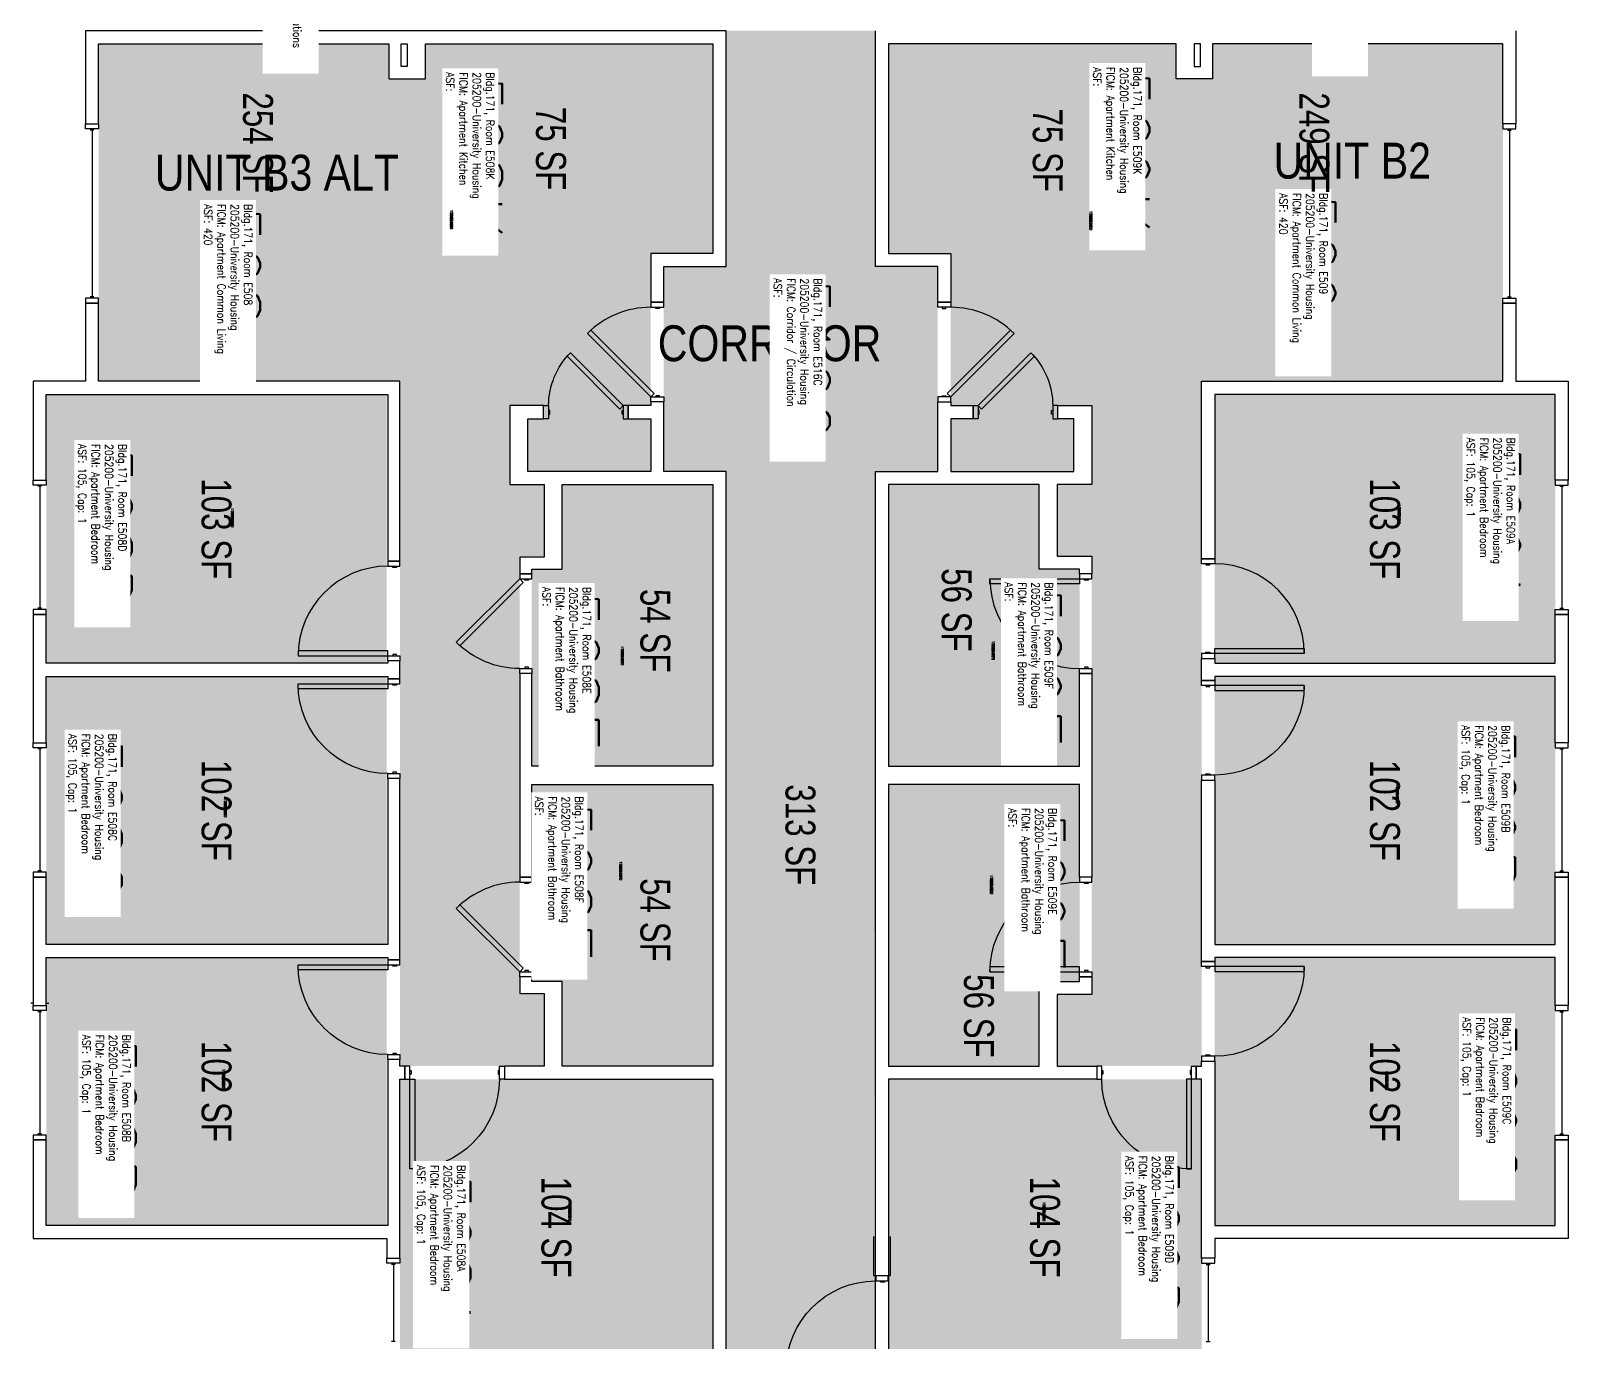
# Model space of a CAD drawing. Header units: inches. Extents: x 9163 to 12690, y -254 to 1288.
# Drawn here: x 10980 to 11597, y 303 to 830 of the extents above; entities that cross this region are included whole.
import ezdxf
from ezdxf.enums import TextEntityAlignment as Align

# ---------------------------------------------------------------- set-up
doc = ezdxf.new("R2010")
doc.units = ezdxf.units.IN
doc.header["$LTSCALE"] = 48
doc.header["$MEASUREMENT"] = 0
for name, color, linetype in [('A-AREA-IDEN', 1, 'Continuous'), ('A-DOOR', 2, 'Continuous'), ('A-GLAZ', 1, 'Continuous'), ('A-IDEN-RNUM', 7, 'Continuous'), ('A-IDEN-SNUM', 4, 'Continuous'), ('A-IDEN-VNUM', 4, 'Continuous'), ('A-WALL', 5, 'Continuous'), ('AREA-TEXT', 3, 'Continuous'), ('Rooms-Category-Color', 7, 'Continuous'), ('Rooms-College-Color', 7, 'Continuous'), ('Rooms-Department-Color', 7, 'Continuous'), ('Rooms-Division-Color', 7, 'Continuous'), ('Rooms-Information', 7, 'Continuous')]:
    doc.layers.add(name, color=color, linetype=linetype)
doc.styles.add('AREA', font='arial.ttf', dxfattribs={"width": 0.75, "height": 12})
doc.styles.add('ROOMSNUMBER', font='txt.shx', dxfattribs={"height": 0.03})
doc.styles.add('ROOMVNUMBER', font='simplex.shx', dxfattribs={"width": 0.85})
doc.styles.get("Standard").update_dxf_attribs({"font": 'ARIALN.TTF'})

msp = doc.modelspace()

# ---------------------------------------------------------------- hatches: boundary and pattern name
h = msp.add_hatch()
h.set_pattern_fill('ANSI31', color=256, style=0)
h.set_pattern_definition([(45, (11969.92792, 225.27303), (0.088388348, -0.088388348), [])])
h.paths.add_polyline_path([(11385.98, 556.74), (11385.98, 615.48), (11376.77, 615.48), (11376.77, 556.74)], flags=9)
at = {"layer": 'Rooms-Category-Color', "true_color": 0xadadad}
msp.add_hatch(color=253, dxfattribs=at).paths.add_polyline_path([(11258.83, 829.5), (11258.83, 734.86), (11233.83, 734.86), (11233.83, 652.54), (11258.83, 652.54), (11258.83, 145), (11318.83, 145), (11318.83, 173), (11318.83, 174), (11318.21, 174), (11318.21, 182.63), (11318.21, 289.5), (11318.83, 289.5), (11318.83, 329.5), (11318.21, 329.5), (11318.21, 345.38), (11318.83, 652.54), (11343.83, 652.54), (11343.83, 734.86), (11318.83, 734.86), (11318.83, 829.5)])
at = {"layer": 'Rooms-Category-Color', "true_color": 0x728ef3}
for points in [[(11123.46, 824.25), (11123.46, 740.11), (11228.58, 740.11), (11228.58, 678.99), (11219.63, 678.99), (11219.63, 673.74), (11228.58, 673.74), (11228.58, 652.54), (11179.21, 652.54), (11179.21, 673.74), (11185.63, 673.74), (11185.63, 678.99), (11171.96, 678.99), (11171.96, 647.29), (11185.83, 647.29), (11185.83, 618.54), (11175.96, 618.54), (11175.96, 442.5), (11185.83, 442.5), (11185.83, 413.75), (11127.83, 413.75), (11127.83, 688.75), (11006.83, 688.75), (11006.83, 824.25)], [(11253.58, 740.11), (11123.46, 740.11), (11123.46, 810.25), (11138.08, 810.25), (11138.08, 824.25), (11253.58, 824.25)], [(11324.08, 740.11), (11454.21, 740.11), (11454.21, 810.25), (11439.58, 810.25), (11439.58, 824.25), (11324.08, 824.25)], [(11454.21, 824.25), (11454.21, 740.11), (11349.08, 740.11), (11349.08, 678.99), (11358.03, 678.99), (11358.03, 673.74), (11349.08, 673.74), (11349.08, 652.54), (11398.46, 652.54), (11398.46, 673.74), (11392.03, 673.74), (11392.03, 678.99), (11405.71, 678.99), (11405.71, 647.29), (11391.83, 647.29), (11391.83, 618.54), (11405.71, 618.54), (11405.71, 442.5), (11391.83, 442.5), (11391.83, 413.75), (11449.83, 413.75), (11449.83, 688.75), (11570.83, 688.75), (11570.83, 824.25)], [(10985.83, 575.5), (10985.83, 683.5), (11122.58, 683.5), (11122.58, 575.5), (10986.28, 575.52)], [(11591.83, 575.5), (11591.83, 683.5), (11455.08, 683.5), (11455.08, 575.5), (11591.39, 575.52)], [(11253.58, 534.16), (11253.58, 647.29), (11193.08, 647.29), (11193.08, 613.29), (11180.83, 613.29), (11180.83, 534.15)], [(11324.08, 534.16), (11324.08, 647.29), (11384.58, 647.29), (11384.58, 613.29), (11400.83, 613.29), (11400.83, 534.15)], [(10985.83, 462.63), (10985.83, 570.25), (11122.57, 570.27), (11122.58, 462.63), (10986.28, 462.64)], [(11591.83, 462.63), (11591.83, 570.25), (11455.1, 570.27), (11455.08, 462.63), (11591.39, 462.64)], [(11180.83, 447.77), (11180.83, 526.9), (11253.58, 526.9), (11253.58, 413.77), (11193.08, 413.75), (11193.08, 447.75), (11176.83, 447.77)], [(11400.83, 447.77), (11400.83, 526.9), (11324.08, 526.9), (11324.08, 413.77), (11384.58, 413.75), (11384.58, 447.75)], [(10985.83, 457.38), (10985.83, 349.75), (11122.58, 349.75), (11122.57, 457.39), (10986.28, 457.39)], [(11591.83, 457.38), (11591.83, 349.75), (11455.08, 349.75), (11455.1, 457.39), (11591.39, 457.39)], [(11253.58, 289.77), (11127.83, 289.75), (11127.83, 408.5), (11253.58, 408.5)], [(11324.08, 289.77), (11449.83, 289.75), (11449.83, 408.5), (11324.08, 408.5)]]:
    msp.add_hatch(color=171, dxfattribs=at).paths.add_polyline_path(points)
at = {"layer": 'Rooms-College-Color', "true_color": 0xadadad}
for points in [[(11258.83, 829.5), (11258.83, 734.86), (11233.83, 734.86), (11233.83, 652.54), (11258.83, 652.54), (11258.83, 145), (11318.83, 145), (11318.83, 173), (11318.83, 174), (11318.21, 174), (11318.21, 182.63), (11318.21, 289.5), (11318.83, 289.5), (11318.83, 329.5), (11318.21, 329.5), (11318.21, 345.38), (11318.83, 652.54), (11343.83, 652.54), (11343.83, 734.86), (11318.83, 734.86), (11318.83, 829.5)], [(11123.46, 824.25), (11123.46, 740.11), (11228.58, 740.11), (11228.58, 678.99), (11219.63, 678.99), (11219.63, 673.74), (11228.58, 673.74), (11228.58, 652.54), (11179.21, 652.54), (11179.21, 673.74), (11185.63, 673.74), (11185.63, 678.99), (11171.96, 678.99), (11171.96, 647.29), (11185.83, 647.29), (11185.83, 618.54), (11175.96, 618.54), (11175.96, 442.5), (11185.83, 442.5), (11185.83, 413.75), (11127.83, 413.75), (11127.83, 688.75), (11006.83, 688.75), (11006.83, 824.25)], [(11253.58, 740.11), (11123.46, 740.11), (11123.46, 810.25), (11138.08, 810.25), (11138.08, 824.25), (11253.58, 824.25)], [(11324.08, 740.11), (11454.21, 740.11), (11454.21, 810.25), (11439.58, 810.25), (11439.58, 824.25), (11324.08, 824.25)], [(11454.21, 824.25), (11454.21, 740.11), (11349.08, 740.11), (11349.08, 678.99), (11358.03, 678.99), (11358.03, 673.74), (11349.08, 673.74), (11349.08, 652.54), (11398.46, 652.54), (11398.46, 673.74), (11392.03, 673.74), (11392.03, 678.99), (11405.71, 678.99), (11405.71, 647.29), (11391.83, 647.29), (11391.83, 618.54), (11405.71, 618.54), (11405.71, 442.5), (11391.83, 442.5), (11391.83, 413.75), (11449.83, 413.75), (11449.83, 688.75), (11570.83, 688.75), (11570.83, 824.25)], [(10985.83, 575.5), (10985.83, 683.5), (11122.58, 683.5), (11122.58, 575.5), (10986.28, 575.52)], [(11591.83, 575.5), (11591.83, 683.5), (11455.08, 683.5), (11455.08, 575.5), (11591.39, 575.52)], [(11253.58, 534.16), (11253.58, 647.29), (11193.08, 647.29), (11193.08, 613.29), (11180.83, 613.29), (11180.83, 534.15)], [(11324.08, 534.16), (11324.08, 647.29), (11384.58, 647.29), (11384.58, 613.29), (11400.83, 613.29), (11400.83, 534.15)], [(10985.83, 462.63), (10985.83, 570.25), (11122.57, 570.27), (11122.58, 462.63), (10986.28, 462.64)], [(11591.83, 462.63), (11591.83, 570.25), (11455.1, 570.27), (11455.08, 462.63), (11591.39, 462.64)], [(11180.83, 447.77), (11180.83, 526.9), (11253.58, 526.9), (11253.58, 413.77), (11193.08, 413.75), (11193.08, 447.75), (11176.83, 447.77)], [(11400.83, 447.77), (11400.83, 526.9), (11324.08, 526.9), (11324.08, 413.77), (11384.58, 413.75), (11384.58, 447.75)], [(10985.83, 457.38), (10985.83, 349.75), (11122.58, 349.75), (11122.57, 457.39), (10986.28, 457.39)], [(11591.83, 457.38), (11591.83, 349.75), (11455.08, 349.75), (11455.1, 457.39), (11591.39, 457.39)], [(11253.58, 289.77), (11127.83, 289.75), (11127.83, 408.5), (11253.58, 408.5)], [(11324.08, 289.77), (11449.83, 289.75), (11449.83, 408.5), (11324.08, 408.5)]]:
    msp.add_hatch(color=253, dxfattribs=at).paths.add_polyline_path(points)
at = {"layer": 'Rooms-Department-Color', "true_color": 0xacacac}
msp.add_hatch(color=253, dxfattribs=at).paths.add_polyline_path([(11258.83, 829.5), (11258.83, 734.86), (11233.83, 734.86), (11233.83, 652.54), (11258.83, 652.54), (11258.83, 145), (11318.83, 145), (11318.83, 173), (11318.83, 174), (11318.21, 174), (11318.21, 182.63), (11318.21, 289.5), (11318.83, 289.5), (11318.83, 329.5), (11318.21, 329.5), (11318.21, 345.38), (11318.83, 652.54), (11343.83, 652.54), (11343.83, 734.86), (11318.83, 734.86), (11318.83, 829.5)])
at = {"layer": 'Rooms-Department-Color', "true_color": 0x604aed}
for points in [[(11123.46, 824.25), (11123.46, 740.11), (11228.58, 740.11), (11228.58, 678.99), (11219.63, 678.99), (11219.63, 673.74), (11228.58, 673.74), (11228.58, 652.54), (11179.21, 652.54), (11179.21, 673.74), (11185.63, 673.74), (11185.63, 678.99), (11171.96, 678.99), (11171.96, 647.29), (11185.83, 647.29), (11185.83, 618.54), (11175.96, 618.54), (11175.96, 442.5), (11185.83, 442.5), (11185.83, 413.75), (11127.83, 413.75), (11127.83, 688.75), (11006.83, 688.75), (11006.83, 824.25)], [(11253.58, 740.11), (11123.46, 740.11), (11123.46, 810.25), (11138.08, 810.25), (11138.08, 824.25), (11253.58, 824.25)], [(11324.08, 740.11), (11454.21, 740.11), (11454.21, 810.25), (11439.58, 810.25), (11439.58, 824.25), (11324.08, 824.25)], [(11454.21, 824.25), (11454.21, 740.11), (11349.08, 740.11), (11349.08, 678.99), (11358.03, 678.99), (11358.03, 673.74), (11349.08, 673.74), (11349.08, 652.54), (11398.46, 652.54), (11398.46, 673.74), (11392.03, 673.74), (11392.03, 678.99), (11405.71, 678.99), (11405.71, 647.29), (11391.83, 647.29), (11391.83, 618.54), (11405.71, 618.54), (11405.71, 442.5), (11391.83, 442.5), (11391.83, 413.75), (11449.83, 413.75), (11449.83, 688.75), (11570.83, 688.75), (11570.83, 824.25)], [(10985.83, 575.5), (10985.83, 683.5), (11122.58, 683.5), (11122.58, 575.5), (10986.28, 575.52)], [(11591.83, 575.5), (11591.83, 683.5), (11455.08, 683.5), (11455.08, 575.5), (11591.39, 575.52)], [(11253.58, 534.16), (11253.58, 647.29), (11193.08, 647.29), (11193.08, 613.29), (11180.83, 613.29), (11180.83, 534.15)], [(11324.08, 534.16), (11324.08, 647.29), (11384.58, 647.29), (11384.58, 613.29), (11400.83, 613.29), (11400.83, 534.15)], [(10985.83, 462.63), (10985.83, 570.25), (11122.57, 570.27), (11122.58, 462.63), (10986.28, 462.64)], [(11591.83, 462.63), (11591.83, 570.25), (11455.1, 570.27), (11455.08, 462.63), (11591.39, 462.64)], [(11180.83, 447.77), (11180.83, 526.9), (11253.58, 526.9), (11253.58, 413.77), (11193.08, 413.75), (11193.08, 447.75), (11176.83, 447.77)], [(11400.83, 447.77), (11400.83, 526.9), (11324.08, 526.9), (11324.08, 413.77), (11384.58, 413.75), (11384.58, 447.75)], [(10985.83, 457.38), (10985.83, 349.75), (11122.58, 349.75), (11122.57, 457.39), (10986.28, 457.39)], [(11591.83, 457.38), (11591.83, 349.75), (11455.08, 349.75), (11455.1, 457.39), (11591.39, 457.39)], [(11253.58, 289.77), (11127.83, 289.75), (11127.83, 408.5), (11253.58, 408.5)], [(11324.08, 289.77), (11449.83, 289.75), (11449.83, 408.5), (11324.08, 408.5)]]:
    msp.add_hatch(color=173, dxfattribs=at).paths.add_polyline_path(points)
at = {"layer": 'Rooms-Division-Color', "true_color": 0xadadad}
msp.add_hatch(color=253, dxfattribs=at).paths.add_polyline_path([(11258.83, 829.5), (11258.83, 734.86), (11233.83, 734.86), (11233.83, 652.54), (11258.83, 652.54), (11258.83, 145), (11318.83, 145), (11318.83, 173), (11318.83, 174), (11318.21, 174), (11318.21, 182.63), (11318.21, 289.5), (11318.83, 289.5), (11318.83, 329.5), (11318.21, 329.5), (11318.21, 345.38), (11318.83, 652.54), (11343.83, 652.54), (11343.83, 734.86), (11318.83, 734.86), (11318.83, 829.5)])
at = {"layer": 'Rooms-Division-Color', "true_color": 0x604aed}
for points in [[(11123.46, 824.25), (11123.46, 740.11), (11228.58, 740.11), (11228.58, 678.99), (11219.63, 678.99), (11219.63, 673.74), (11228.58, 673.74), (11228.58, 652.54), (11179.21, 652.54), (11179.21, 673.74), (11185.63, 673.74), (11185.63, 678.99), (11171.96, 678.99), (11171.96, 647.29), (11185.83, 647.29), (11185.83, 618.54), (11175.96, 618.54), (11175.96, 442.5), (11185.83, 442.5), (11185.83, 413.75), (11127.83, 413.75), (11127.83, 688.75), (11006.83, 688.75), (11006.83, 824.25)], [(11253.58, 740.11), (11123.46, 740.11), (11123.46, 810.25), (11138.08, 810.25), (11138.08, 824.25), (11253.58, 824.25)], [(11324.08, 740.11), (11454.21, 740.11), (11454.21, 810.25), (11439.58, 810.25), (11439.58, 824.25), (11324.08, 824.25)], [(11454.21, 824.25), (11454.21, 740.11), (11349.08, 740.11), (11349.08, 678.99), (11358.03, 678.99), (11358.03, 673.74), (11349.08, 673.74), (11349.08, 652.54), (11398.46, 652.54), (11398.46, 673.74), (11392.03, 673.74), (11392.03, 678.99), (11405.71, 678.99), (11405.71, 647.29), (11391.83, 647.29), (11391.83, 618.54), (11405.71, 618.54), (11405.71, 442.5), (11391.83, 442.5), (11391.83, 413.75), (11449.83, 413.75), (11449.83, 688.75), (11570.83, 688.75), (11570.83, 824.25)], [(10985.83, 575.5), (10985.83, 683.5), (11122.58, 683.5), (11122.58, 575.5), (10986.28, 575.52)], [(11591.83, 575.5), (11591.83, 683.5), (11455.08, 683.5), (11455.08, 575.5), (11591.39, 575.52)], [(11253.58, 534.16), (11253.58, 647.29), (11193.08, 647.29), (11193.08, 613.29), (11180.83, 613.29), (11180.83, 534.15)], [(11324.08, 534.16), (11324.08, 647.29), (11384.58, 647.29), (11384.58, 613.29), (11400.83, 613.29), (11400.83, 534.15)], [(10985.83, 462.63), (10985.83, 570.25), (11122.57, 570.27), (11122.58, 462.63), (10986.28, 462.64)], [(11591.83, 462.63), (11591.83, 570.25), (11455.1, 570.27), (11455.08, 462.63), (11591.39, 462.64)], [(11180.83, 447.77), (11180.83, 526.9), (11253.58, 526.9), (11253.58, 413.77), (11193.08, 413.75), (11193.08, 447.75), (11176.83, 447.77)], [(11400.83, 447.77), (11400.83, 526.9), (11324.08, 526.9), (11324.08, 413.77), (11384.58, 413.75), (11384.58, 447.75)], [(10985.83, 457.38), (10985.83, 349.75), (11122.58, 349.75), (11122.57, 457.39), (10986.28, 457.39)], [(11591.83, 457.38), (11591.83, 349.75), (11455.08, 349.75), (11455.1, 457.39), (11591.39, 457.39)], [(11253.58, 289.77), (11127.83, 289.75), (11127.83, 408.5), (11253.58, 408.5)], [(11324.08, 289.77), (11449.83, 289.75), (11449.83, 408.5), (11324.08, 408.5)]]:
    msp.add_hatch(color=173, dxfattribs=at).paths.add_polyline_path(points)

# ---------------------------------------------------------------- linework, layer by layer
at = {"layer": 'A-DOOR'}
for points in [[(11233.83, 718.47), (11233.83, 720.47), (11228.58, 720.47), (11228.58, 718.47)], [(11232.08, 718.47), (11232.08, 717.97), (11230.58, 717.97), (11230.58, 718.47)], [(11343.83, 718.47), (11343.83, 720.47), (11349.08, 720.47), (11349.08, 718.47)], [(11345.58, 718.47), (11345.58, 717.97), (11347.08, 717.97), (11347.08, 718.47)], [(11228.58, 682.47), (11230, 683.89), (11204.54, 709.34), (11203.13, 707.93)], [(11349.08, 682.47), (11347.67, 683.89), (11373.13, 709.34), (11374.54, 707.93)], [(11217.58, 678.99), (11216.17, 677.57), (11194.96, 698.79), (11196.37, 700.2)], [(11360.03, 678.99), (11361.45, 677.57), (11382.66, 698.79), (11381.25, 700.2)], [(11233.83, 682.47), (11233.83, 680.47), (11228.58, 680.47), (11228.58, 682.47)], [(11232.08, 682.47), (11232.08, 682.97), (11230.58, 682.97), (11230.58, 682.47)], [(11343.83, 682.47), (11343.83, 680.47), (11349.08, 680.47), (11349.08, 682.47)], [(11345.58, 682.47), (11345.58, 682.97), (11347.08, 682.97), (11347.08, 682.47)], [(11187.58, 673.74), (11185.58, 673.74), (11185.58, 678.99), (11187.58, 678.99)], [(11187.58, 675.49), (11188.08, 675.49), (11188.08, 676.99), (11187.58, 676.99)], [(11217.58, 675.49), (11217.08, 675.49), (11217.08, 676.99), (11217.58, 676.99)], [(11217.58, 673.74), (11219.58, 673.74), (11219.58, 678.99), (11217.58, 678.99)], [(11360.03, 673.74), (11358.03, 673.74), (11358.03, 678.99), (11360.03, 678.99)], [(11360.03, 675.49), (11360.53, 675.49), (11360.53, 676.99), (11360.03, 676.99)], [(11390.03, 675.49), (11389.53, 675.49), (11389.53, 676.99), (11390.03, 676.99)], [(11390.03, 673.74), (11392.03, 673.74), (11392.03, 678.99), (11390.03, 678.99)], [(11449.83, 615.5), (11449.83, 617.5), (11455.08, 617.5), (11455.08, 615.5)], [(11127.83, 614.5), (11127.83, 616.5), (11122.96, 616.5), (11122.96, 614.5)], [(11126.46, 614.5), (11126.46, 614), (11124.96, 614), (11124.96, 614.5)], [(11180.83, 609.4), (11180.83, 611.4), (11175.96, 611.4), (11175.96, 609.4)], [(11405.71, 609.4), (11405.71, 611.4), (11400.83, 611.4), (11400.83, 609.4)], [(11451.58, 615.5), (11451.58, 615), (11453.08, 615), (11453.08, 615.5)], [(11175.96, 609.4), (11177.37, 607.98), (11151.92, 582.53), (11150.5, 583.94)], [(11179.46, 609.4), (11179.46, 608.9), (11177.96, 608.9), (11177.96, 609.4)], [(11400.83, 609.4), (11400.83, 607.4), (11364.83, 607.4), (11364.83, 609.4)], [(11404.33, 609.4), (11404.33, 608.9), (11402.83, 608.9), (11402.83, 609.4)], [(11122.96, 578.5), (11122.96, 580.5), (11086.96, 580.5), (11086.96, 578.5)], [(11455.08, 579.5), (11455.08, 581.5), (11491.08, 581.5), (11491.08, 579.5)], [(11127.83, 578.5), (11127.83, 576.5), (11122.96, 576.5), (11122.96, 578.5)], [(11126.46, 578.5), (11126.46, 579), (11124.96, 579), (11124.96, 578.5)], [(11449.83, 579.5), (11449.83, 577.5), (11455.08, 577.5), (11455.08, 579.5)], [(11451.58, 579.5), (11451.58, 580), (11453.08, 580), (11453.08, 579.5)], [(11127.83, 567.25), (11127.83, 569.25), (11122.96, 569.25), (11122.96, 567.25)], [(11180.83, 573.4), (11180.83, 571.4), (11175.96, 571.4), (11175.96, 573.4)], [(11179.46, 573.4), (11179.46, 573.9), (11177.96, 573.9), (11177.96, 573.4)], [(11405.71, 573.4), (11405.71, 571.4), (11400.83, 571.4), (11400.83, 573.4)], [(11404.33, 573.4), (11404.33, 573.9), (11402.83, 573.9), (11402.83, 573.4)], [(11449.83, 566.63), (11449.83, 568.63), (11455.08, 568.63), (11455.08, 566.63)], [(11122.96, 567.25), (11122.96, 565.25), (11086.96, 565.25), (11086.96, 567.25)], [(11126.46, 567.25), (11126.46, 566.75), (11124.96, 566.75), (11124.96, 567.25)], [(11451.58, 566.63), (11451.58, 566.13), (11453.08, 566.13), (11453.08, 566.63)], [(11455.08, 566.63), (11455.08, 564.63), (11491.08, 564.63), (11491.08, 566.63)], [(11127.83, 531.25), (11127.83, 529.25), (11122.96, 529.25), (11122.96, 531.25)], [(11126.46, 531.25), (11126.46, 531.75), (11124.96, 531.75), (11124.96, 531.25)], [(11451.58, 530.63), (11451.58, 531.13), (11453.08, 531.13), (11453.08, 530.63)], [(11449.83, 530.63), (11449.83, 528.63), (11455.08, 528.63), (11455.08, 530.63)], [(11180.83, 487.65), (11180.83, 489.65), (11175.96, 489.65), (11175.96, 487.65)], [(11405.71, 487.65), (11405.71, 489.65), (11400.83, 489.65), (11400.83, 487.65)], [(11179.46, 487.65), (11179.46, 487.15), (11177.96, 487.15), (11177.96, 487.65)], [(11404.33, 487.65), (11404.33, 487.15), (11402.83, 487.15), (11402.83, 487.65)], [(11175.96, 451.65), (11177.37, 453.06), (11151.92, 478.52), (11150.5, 477.1)], [(11122.96, 454.38), (11122.96, 452.38), (11086.96, 452.38), (11086.96, 454.38)], [(11127.83, 454.38), (11127.83, 456.38), (11122.96, 456.38), (11122.96, 454.38)], [(11126.46, 454.38), (11126.46, 453.88), (11124.96, 453.88), (11124.96, 454.38)], [(11180.83, 451.65), (11180.83, 449.65), (11175.96, 449.65), (11175.96, 451.65)], [(11179.46, 451.65), (11179.46, 452.15), (11177.96, 452.15), (11177.96, 451.65)], [(11400.83, 451.65), (11400.83, 453.65), (11364.83, 453.65), (11364.83, 451.65)], [(11405.71, 451.65), (11405.71, 449.65), (11400.83, 449.65), (11400.83, 451.65)], [(11404.33, 451.65), (11404.33, 452.15), (11402.83, 452.15), (11402.83, 451.65)], [(11449.83, 453.75), (11449.83, 455.75), (11455.08, 455.75), (11455.08, 453.75)], [(11451.58, 453.75), (11451.58, 453.25), (11453.08, 453.25), (11453.08, 453.75)], [(11455.08, 453.75), (11455.08, 451.75), (11491.08, 451.75), (11491.08, 453.75)], [(11127.83, 418.38), (11127.83, 416.38), (11122.96, 416.38), (11122.96, 418.38)], [(11126.46, 418.38), (11126.46, 418.88), (11124.96, 418.88), (11124.96, 418.38)], [(11131.83, 413.75), (11129.83, 413.75), (11129.83, 408.5), (11131.83, 408.5)], [(11167.83, 413.75), (11169.83, 413.75), (11169.83, 408.5), (11167.83, 408.5)], [(11409.71, 413.75), (11407.71, 413.75), (11407.71, 408.5), (11409.71, 408.5)], [(11445.71, 413.75), (11447.71, 413.75), (11447.71, 408.5), (11445.71, 408.5)], [(11449.83, 417.75), (11449.83, 415.75), (11455.08, 415.75), (11455.08, 417.75)], [(11451.58, 417.75), (11451.58, 418.25), (11453.08, 418.25), (11453.08, 417.75)], [(11131.83, 412), (11132.33, 412), (11132.33, 410.5), (11131.83, 410.5)], [(11131.83, 408.5), (11133.83, 408.5), (11133.83, 372.5), (11131.83, 372.5)], [(11167.83, 412), (11167.33, 412), (11167.33, 410.5), (11167.83, 410.5)], [(11409.71, 412), (11410.21, 412), (11410.21, 410.5), (11409.71, 410.5)], [(11445.71, 408.5), (11443.71, 408.5), (11443.71, 372.5), (11445.71, 372.5)], [(11445.71, 412), (11445.21, 412), (11445.21, 410.5), (11445.71, 410.5)], [(11323.96, 327.5), (11323.96, 329.5), (11318.96, 329.5), (11318.96, 327.5)], [(11322.46, 327.5), (11322.46, 327), (11320.96, 327), (11320.96, 327.5)]]:
    msp.add_lwpolyline(points, close=True, dxfattribs=at)
for centre, start, end in [((11228.58, 682.47), 90, 135), ((11349.08, 682.47), 45, 90), ((11122.96, 578.5), 90, 180), ((11455.08, 579.5), 0, 90), ((11400.83, 609.4), 180, 270), ((11175.96, 451.65), 90, 135)]:
    msp.add_arc(centre, 36, start, end, dxfattribs=at)
at = {"layer": 'A-DOOR', "extrusion": (0, 0, -1)}
for centre, radius, start, end in [((-11217.58, 678.99), 30, 0, 45), ((-11360.03, 678.99), 30, 135, 180), ((-11175.96, 609.4), 36, 270, 315), ((-11122.96, 567.25), 36, 270, 0), ((-11455.08, 566.63), 36, 180, 270), ((-11400.83, 451.65), 36, 0, 90), ((-11122.96, 454.38), 36, 270, 0), ((-11455.08, 453.75), 36, 180, 270), ((-11131.83, 408.5), 36, 180, 270), ((-11445.71, 408.5), 36, 270, 0), ((-11318.96, 291.5), 36, 360, 90)]:
    msp.add_arc(centre, radius, start, end, dxfattribs=at)
at = {"layer": 'A-GLAZ'}
for p, q in [((11004.96, 789.63), (11003.46, 789.63)), ((11004.21, 789.63), (11004.21, 722.63)), ((11572.71, 789.64), (11574.21, 789.64)), ((11573.46, 789.64), (11573.46, 722.64)), ((11004.96, 722.63), (11003.46, 722.63)), ((11572.71, 722.64), (11574.21, 722.64)), ((10983.96, 646.6), (10982.46, 646.6)), ((10983.21, 646.6), (10983.21, 597.6)), ((11593.71, 646.6), (11595.21, 646.6)), ((11594.46, 646.6), (11594.46, 597.6)), ((10983.96, 597.6), (10982.46, 597.6)), ((11593.71, 597.6), (11595.21, 597.6)), ((10983.96, 541.13), (10982.46, 541.13)), ((10983.21, 541.13), (10983.21, 492.13)), ((11593.71, 541.13), (11595.21, 541.13)), ((11594.46, 541.13), (11594.46, 492.13)), ((10983.96, 492.13), (10982.46, 492.13)), ((11593.71, 492.13), (11595.21, 492.13)), ((10980.58, 439.1), (10979.58, 439.1)), ((10985.83, 439.1), (10986.83, 439.1)), ((10983.96, 435.6), (10982.46, 435.6)), ((10983.21, 435.6), (10983.21, 386.6)), ((11593.71, 435.6), (11595.21, 435.6)), ((11594.46, 435.6), (11594.46, 386.6)), ((10983.96, 386.6), (10982.46, 386.6)), ((11593.71, 386.6), (11595.21, 386.6)), ((11125.96, 334.14), (11124.46, 334.14)), ((11125.21, 334.14), (11125.21, 303.14)), ((11451.71, 334.14), (11453.21, 334.14)), ((11452.46, 334.14), (11452.46, 303.14)), ((11125.96, 303.14), (11124.46, 303.14)), ((11451.71, 303.14), (11453.21, 303.14))]:
    msp.add_line(p, q, dxfattribs=at)
for points in [[(11001.58, 790.13), (11001.58, 792.13), (11006.83, 792.13), (11006.83, 790.13)], [(11576.08, 790.14), (11576.08, 792.14), (11570.83, 792.14), (11570.83, 790.14)], [(11001.58, 722.13), (11001.58, 720.13), (11006.83, 720.13), (11006.83, 722.13)], [(11576.08, 722.14), (11576.08, 720.14), (11570.83, 720.14), (11570.83, 722.14)], [(10980.58, 647.1), (10980.58, 649.1), (10985.83, 649.1), (10985.83, 647.1)], [(11597.08, 647.1), (11597.08, 649.1), (11591.83, 649.1), (11591.83, 647.1)], [(10980.58, 597.1), (10980.58, 595.1), (10985.83, 595.1), (10985.83, 597.1)], [(11597.08, 597.1), (11597.08, 595.1), (11591.83, 595.1), (11591.83, 597.1)], [(10980.58, 541.63), (10980.58, 543.63), (10985.83, 543.63), (10985.83, 541.63)], [(11597.08, 541.63), (11597.08, 543.63), (11591.83, 543.63), (11591.83, 541.63)], [(10980.58, 491.63), (10980.58, 489.63), (10985.83, 489.63), (10985.83, 491.63)], [(11597.08, 491.63), (11597.08, 489.63), (11591.83, 489.63), (11591.83, 491.63)], [(10980.58, 436.1), (10980.58, 438.1), (10985.83, 438.1), (10985.83, 436.1)], [(11597.08, 436.1), (11597.08, 438.1), (11591.83, 438.1), (11591.83, 436.1)], [(10980.58, 386.1), (10980.58, 384.1), (10985.83, 384.1), (10985.83, 386.1)], [(11597.08, 386.1), (11597.08, 384.1), (11591.83, 384.1), (11591.83, 386.1)], [(11122.58, 334.64), (11122.58, 336.64), (11127.83, 336.64), (11127.83, 334.64)], [(11455.08, 334.64), (11455.08, 336.64), (11449.83, 336.64), (11449.83, 334.64)]]:
    msp.add_lwpolyline(points, close=True, dxfattribs=at)
at = {"layer": 'A-WALL'}
for p, q in [((11001.58, 829.5), (11001.58, 792.13)), ((11258.83, 829.5), (11001.58, 829.5)), ((11258.83, 734.86), (11258.83, 829.5)), ((11318.83, 734.86), (11318.83, 829.5)), ((11576.08, 829.5), (11576.08, 792.14)), ((11006.83, 792.13), (11006.83, 824.25)), ((11006.83, 824.25), (11123.46, 824.25)), ((11123.46, 824.25), (11123.46, 810.25)), ((11128.33, 824.25), (11130.83, 824.25)), ((11128.33, 815.13), (11128.33, 824.25)), ((11130.83, 824.25), (11130.83, 815.13)), ((11138.08, 824.25), (11253.58, 824.25)), ((11138.08, 810.25), (11138.08, 824.25)), ((11253.58, 824.25), (11253.58, 740.11)), ((11324.08, 824.25), (11324.08, 740.11)), ((11439.58, 824.25), (11324.08, 824.25)), ((11439.58, 810.25), (11439.58, 824.25)), ((11449.33, 824.25), (11446.83, 824.25)), ((11446.83, 824.25), (11446.83, 815.13)), ((11449.33, 815.13), (11449.33, 824.25)), ((11570.83, 824.25), (11454.21, 824.25)), ((11454.21, 824.25), (11454.21, 810.25)), ((11570.83, 792.14), (11570.83, 824.25)), ((11130.83, 815.13), (11128.33, 815.13)), ((11446.83, 815.13), (11449.33, 815.13)), ((11123.46, 810.25), (11138.08, 810.25)), ((11454.21, 810.25), (11439.58, 810.25)), ((11001.58, 792.13), (11006.83, 792.13)), ((11576.08, 792.14), (11570.83, 792.14)), ((11228.58, 740.11), (11228.58, 720.47)), ((11253.58, 740.11), (11228.58, 740.11)), ((11233.83, 720.47), (11233.83, 734.86)), ((11233.83, 734.86), (11258.83, 734.86)), ((11343.83, 734.86), (11318.83, 734.86)), ((11324.08, 740.11), (11349.08, 740.11)), ((11343.83, 720.47), (11343.83, 734.86)), ((11349.08, 740.11), (11349.08, 720.47)), ((11001.58, 720.13), (11001.58, 688.75)), ((11006.83, 720.13), (11001.58, 720.13)), ((11006.83, 688.75), (11006.83, 720.13)), ((11228.58, 720.47), (11233.83, 720.47)), ((11349.08, 720.47), (11343.83, 720.47)), ((11570.83, 688.75), (11570.83, 720.14)), ((11570.83, 720.14), (11576.08, 720.14)), ((11576.08, 720.14), (11576.08, 688.75)), ((10980.58, 688.75), (10980.58, 649.1)), ((11001.58, 688.75), (10980.58, 688.75)), ((11127.83, 688.75), (11006.83, 688.75)), ((11127.83, 616.5), (11127.83, 688.75)), ((11449.83, 688.75), (11570.83, 688.75)), ((11449.83, 617.5), (11449.83, 688.75)), ((11576.08, 688.75), (11597.08, 688.75)), ((11597.08, 688.75), (11597.08, 649.1)), ((10985.83, 649.1), (10985.83, 683.5)), ((10985.83, 683.5), (11122.96, 683.5)), ((11122.96, 683.5), (11122.96, 616.5)), ((11228.58, 680.47), (11228.58, 678.99)), ((11233.83, 680.47), (11228.58, 680.47)), ((11233.83, 652.54), (11233.83, 680.47)), ((11343.83, 652.54), (11343.83, 680.47)), ((11343.83, 680.47), (11349.08, 680.47)), ((11349.08, 680.47), (11349.08, 678.99)), ((11591.83, 683.5), (11455.08, 683.5)), ((11455.08, 683.5), (11455.08, 617.5)), ((11591.83, 649.1), (11591.83, 683.5)), ((11171.96, 678.99), (11171.96, 647.29)), ((11185.58, 678.99), (11171.96, 678.99)), ((11179.21, 652.54), (11179.21, 673.74)), ((11179.21, 673.74), (11185.58, 673.74)), ((11185.58, 673.74), (11185.58, 678.99)), ((11228.58, 678.99), (11219.58, 678.99)), ((11219.58, 678.99), (11219.58, 673.74)), ((11219.58, 673.74), (11228.58, 673.74)), ((11228.58, 673.74), (11228.58, 652.54)), ((11349.08, 678.99), (11358.03, 678.99)), ((11358.03, 673.74), (11349.08, 673.74)), ((11349.08, 673.74), (11349.08, 652.54)), ((11358.03, 678.99), (11358.03, 673.74)), ((11392.03, 678.99), (11405.71, 678.99)), ((11392.03, 673.74), (11392.03, 678.99)), ((11398.46, 673.74), (11392.03, 673.74)), ((11398.46, 652.54), (11398.46, 673.74)), ((11405.71, 678.99), (11405.71, 647.29)), ((10980.58, 649.1), (10985.83, 649.1)), ((11228.58, 652.54), (11179.21, 652.54)), ((11258.83, 652.54), (11233.83, 652.54)), ((11258.83, 413.13), (11258.83, 652.54)), ((11318.83, 413.13), (11318.83, 652.54)), ((11318.83, 652.54), (11343.83, 652.54)), ((11349.08, 652.54), (11398.46, 652.54)), ((11597.08, 649.1), (11591.83, 649.1)), ((11171.96, 647.29), (11185.83, 647.29)), ((11185.83, 647.29), (11185.83, 618.16)), ((11193.08, 613.29), (11193.08, 647.29)), ((11193.08, 647.29), (11253.58, 647.29)), ((11253.58, 647.29), (11253.58, 534.15)), ((11324.08, 647.29), (11324.08, 534.15)), ((11384.58, 647.29), (11324.08, 647.29)), ((11384.58, 613.29), (11384.58, 647.29)), ((11391.83, 647.29), (11391.83, 618.54)), ((11405.71, 647.29), (11391.83, 647.29)), ((11175.96, 618.16), (11175.96, 611.4)), ((11185.83, 618.16), (11175.96, 618.16)), ((11391.83, 618.54), (11405.71, 618.54)), ((11405.71, 618.54), (11405.71, 611.4)), ((11455.08, 617.5), (11449.83, 617.5)), ((11122.96, 616.5), (11127.83, 616.5)), ((11175.96, 611.4), (11180.83, 611.4)), ((11180.83, 611.4), (11180.83, 613.29)), ((11180.83, 613.29), (11193.08, 613.29)), ((11400.83, 613.29), (11384.58, 613.29)), ((11400.83, 611.4), (11400.83, 613.29)), ((11405.71, 611.4), (11400.83, 611.4)), ((10980.58, 595.1), (10980.58, 543.63)), ((10985.83, 595.1), (10980.58, 595.1)), ((10985.83, 575.5), (10985.83, 595.1)), ((11591.83, 575.5), (11591.83, 595.1)), ((11591.83, 595.1), (11597.08, 595.1)), ((11597.08, 595.1), (11597.08, 543.63)), ((11122.96, 575.5), (10985.83, 575.5)), ((11122.96, 576.5), (11122.96, 575.5)), ((11127.83, 576.5), (11122.96, 576.5)), ((11127.83, 569.25), (11127.83, 576.5)), ((11449.83, 568.63), (11449.83, 577.5)), ((11449.83, 577.5), (11455.08, 577.5)), ((11455.08, 577.5), (11455.08, 575.5)), ((11455.08, 575.5), (11591.83, 575.5)), ((10985.83, 543.63), (10985.83, 570.25)), ((10985.83, 570.25), (11122.96, 570.25)), ((11122.96, 570.25), (11122.96, 569.25)), ((11122.96, 569.25), (11127.83, 569.25)), ((11175.96, 571.4), (11175.96, 489.65)), ((11180.83, 571.4), (11175.96, 571.4)), ((11180.83, 534.15), (11180.83, 571.4)), ((11400.83, 534.15), (11400.83, 571.4)), ((11400.83, 571.4), (11405.71, 571.4)), ((11405.71, 571.4), (11405.71, 489.65)), ((11455.08, 568.63), (11449.83, 568.63)), ((11591.83, 570.25), (11455.08, 570.25)), ((11455.08, 570.25), (11455.08, 568.63)), ((11591.83, 543.63), (11591.83, 570.25)), ((10980.58, 543.63), (10985.83, 543.63)), ((11597.08, 543.63), (11591.83, 543.63)), ((11253.58, 534.15), (11180.83, 534.15)), ((11324.08, 534.15), (11400.83, 534.15)), ((11122.96, 529.25), (11122.96, 462.63)), ((11127.83, 529.25), (11122.96, 529.25)), ((11127.83, 456.38), (11127.83, 529.25)), ((11180.83, 489.65), (11180.83, 526.9)), ((11180.83, 526.9), (11253.58, 526.9)), ((11253.58, 526.9), (11253.58, 413.75)), ((11400.83, 526.9), (11324.08, 526.9)), ((11324.08, 526.9), (11324.08, 413.75)), ((11400.83, 489.65), (11400.83, 526.9)), ((11449.83, 455.75), (11449.83, 528.63)), ((11449.83, 528.63), (11455.08, 528.63)), ((11455.08, 528.63), (11455.08, 462.63)), ((10985.83, 489.63), (10980.58, 489.63)), ((10980.58, 489.63), (10980.58, 438.1)), ((10985.83, 462.63), (10985.83, 489.63)), ((11175.96, 489.65), (11180.83, 489.65)), ((11405.71, 489.65), (11400.83, 489.65)), ((11591.83, 462.63), (11591.83, 489.63)), ((11591.83, 489.63), (11597.08, 489.63)), ((11597.08, 489.63), (11597.08, 438.1)), ((11122.96, 462.63), (10985.83, 462.63)), ((10985.83, 457.38), (11122.96, 457.38)), ((10985.83, 438.1), (10985.83, 457.38)), ((11122.96, 457.38), (11122.96, 456.38)), ((11455.08, 462.63), (11591.83, 462.63)), ((11591.83, 457.38), (11455.08, 457.38)), ((11455.08, 457.38), (11455.08, 455.75)), ((11591.83, 438.1), (11591.83, 457.38)), ((11122.96, 456.38), (11127.83, 456.38)), ((11455.08, 455.75), (11449.83, 455.75)), ((11175.96, 449.65), (11175.96, 442.88)), ((11180.83, 449.65), (11175.96, 449.65)), ((11180.83, 447.75), (11180.83, 449.65)), ((11193.08, 447.75), (11180.83, 447.75)), ((11193.08, 413.75), (11193.08, 447.75)), ((11384.58, 447.75), (11400.83, 447.75)), ((11384.58, 413.75), (11384.58, 447.75)), ((11400.83, 447.75), (11400.83, 449.65)), ((11400.83, 449.65), (11405.71, 449.65)), ((11405.71, 449.65), (11405.71, 442.5)), ((11175.96, 442.88), (11185.83, 442.88)), ((11185.83, 442.88), (11185.83, 413.75)), ((11405.71, 442.5), (11391.83, 442.5)), ((11391.83, 442.5), (11391.83, 413.75)), ((10980.58, 438.1), (10985.83, 438.1)), ((11597.08, 438.1), (11591.83, 438.1)), ((11122.96, 416.38), (11122.96, 349.75)), ((11127.83, 416.38), (11122.96, 416.38)), ((11127.83, 413.75), (11127.83, 416.38)), ((11129.83, 413.75), (11127.83, 413.75)), ((11129.83, 408.5), (11129.83, 413.75)), ((11172.58, 413.75), (11169.83, 413.75)), ((11169.83, 413.75), (11169.83, 408.5)), ((11185.83, 413.75), (11172.58, 413.75)), ((11253.58, 413.75), (11193.08, 413.75)), ((11324.08, 413.75), (11384.58, 413.75)), ((11391.83, 413.75), (11405.08, 413.75)), ((11405.08, 413.75), (11407.71, 413.75)), ((11407.71, 413.75), (11407.71, 408.5)), ((11447.71, 413.75), (11449.83, 413.75)), ((11447.71, 408.5), (11447.71, 413.75)), ((11449.83, 413.75), (11449.83, 415.75)), ((11449.83, 415.75), (11455.08, 415.75)), ((11455.08, 415.75), (11455.08, 349.75)), ((11127.83, 345.13), (11127.83, 408.5)), ((11127.83, 408.5), (11129.83, 408.5)), ((11169.83, 408.5), (11172.58, 408.5)), ((11172.58, 408.5), (11253.58, 408.5)), ((11253.58, 408.5), (11253.58, 289.75)), ((11258.83, 284.5), (11258.83, 413.13)), ((11318.83, 284.5), (11318.83, 413.13)), ((11324.08, 408.5), (11324.08, 289.75)), ((11405.08, 408.5), (11324.08, 408.5)), ((11407.71, 408.5), (11405.08, 408.5)), ((11449.83, 408.5), (11447.71, 408.5)), ((11449.83, 345.13), (11449.83, 408.5)), ((10980.58, 384.1), (10980.58, 344.5)), ((10985.83, 384.1), (10980.58, 384.1)), ((10985.83, 349.75), (10985.83, 384.1)), ((11591.83, 349.75), (11591.83, 384.1)), ((11591.83, 384.1), (11597.08, 384.1)), ((11597.08, 384.1), (11597.08, 344.5)), ((11122.96, 349.75), (10985.83, 349.75)), ((11455.08, 349.75), (11591.83, 349.75)), ((10980.58, 344.5), (11122.58, 344.5)), ((11122.58, 344.5), (11122.58, 336.64)), ((11127.83, 336.64), (11127.83, 345.13)), ((11318.21, 329.5), (11318.21, 345.38)), ((11324.71, 345.38), (11324.71, 329.5)), ((11449.83, 336.64), (11449.83, 345.13)), ((11597.08, 344.5), (11455.08, 344.5)), ((11455.08, 344.5), (11455.08, 336.64)), ((11122.58, 336.64), (11127.83, 336.64)), ((11455.08, 336.64), (11449.83, 336.64)), ((11324.71, 329.5), (11318.21, 329.5))]:
    msp.add_line(p, q, dxfattribs=at)

# ---------------------------------------------------------------- texts
at = {"layer": 'A-AREA-IDEN'}
for s, p in [('UNIT B2', (11510.33, 770.15)), ('UNIT B3 ALT', (11078.46, 765.33)), ('CORRIDOR', (11276.31, 696.82))]:
    msp.add_text(s, height=14.4, dxfattribs=at).set_placement(p, align=Align.CENTER)
at = {"layer": 'A-IDEN-RNUM', "style": 'ROOMSNUMBER', "width": 0.85}
for s, p in [('0508-K0', (11148.58, 753.66)), ('0509-K0', (11405.34, 753.29)), ('0509-00', (11493.36, 743.73)), ('0508-00', (11062.4, 734.94)), ('0516-C0', (11288.06, 693)), ('0508-D0', (11060.55, 633.94)), ('0509-A0', (11529.18, 635.35)), ('0508-E0', (11217.19, 578.55)), ('0509-F0', (11366.13, 580.66)), ('0509-B0', (11528.41, 523.1)), ('0508-C0', (11057.72, 517.49)), ('0508-F0', (11216.49, 492.22)), ('0509-E0', (11365.43, 486.6)), ('0508-B0', (11057.02, 408.68)), ('0509-C0', (11524.2, 407.98)), ('0508-A0', (11196.12, 355.34)), ('0509-D0', (11386.5, 355.34))]:
    msp.add_text(s, height=1, rotation=270, dxfattribs=at).set_placement(p, align=Align.MIDDLE_CENTER)
at = {"layer": 'A-IDEN-SNUM', "style": 'ROOMSNUMBER', "width": 0.85}
for s, p in [('1710E508K0', (11148.58, 753.66)), ('1710E509K0', (11405.34, 753.29)), ('1710E50900', (11493.36, 743.73)), ('1710E50800', (11062.4, 734.94)), ('1710E516C0', (11288.06, 693)), ('1710E508D0', (11060.55, 633.94)), ('1710E509A0', (11529.18, 635.35)), ('1710E508E0', (11217.19, 578.55)), ('1710E509F0', (11366.13, 580.66)), ('1710E509B0', (11528.41, 523.1)), ('1710E508C0', (11057.72, 517.49)), ('1710E508F0', (11216.49, 492.22)), ('1710E509E0', (11365.43, 486.6)), ('1710E508B0', (11057.02, 408.68)), ('1710E509C0', (11524.2, 407.98)), ('1710E508A0', (11196.12, 355.34)), ('1710E509D0', (11386.5, 355.34))]:
    msp.add_text(s, height=1, rotation=270, dxfattribs=at).set_placement(p, align=Align.MIDDLE_CENTER)
at = {"layer": 'A-IDEN-VNUM', "style": 'ROOMVNUMBER', "width": 0.85}
for s, p in [('508K', (11157.7, 779.15)), ('509K', (11417.59, 781.19)), ('509', (11492.33, 740.15)), ('508', (11060.46, 735.33)), ('516C', (11289.24, 697.76)), ('509A', (11566.5, 631.56)), ('508D', (11008.87, 629.86)), ('508E', (11196.43, 572.94)), ('509F', (11382.1, 574.83)), ('508C', (11004.97, 513.04)), ('509B', (11564.48, 516.97)), ('508F', (11193.43, 488.79)), ('509E', (11383.49, 484.14)), ('509C', (11564.96, 399.26)), ('508B', (11010.49, 392.71)), ('509D', (11429.38, 344.05)), ('508A', (11144.95, 339.42))]:
    msp.add_text(s, height=22.5, rotation=270, dxfattribs=at).set_placement(p, align=Align.MIDDLE_CENTER)
at = {"layer": 'AREA-TEXT', "style": 'AREA', "width": 0.75}
for s, p in [('254 SF', (11070.86, 784.48)), ('249 SF', (11495.14, 784.48)), ('75 SF', (11188.52, 782.18)), ('75 SF', (11388.05, 781.51)), ('103 SF', (11054.21, 629.51)), ('103 SF', (11523.46, 629.51)), ('56 SF', (11351.49, 596.95)), ('54 SF', (11230.46, 588.61)), ('102 SF', (11054.21, 516.45)), ('102 SF', (11523.46, 516.45)), ('313 SF', (11288.72, 506.66)), ('54 SF', (11230.46, 472.44)), ('56 SF', (11360.4, 433.92)), ('102 SF', (11054.21, 403.57)), ('102 SF', (11523.46, 403.57)), ('104 SF', (11190.71, 349.13)), ('104 SF', (11386.96, 349.13))]:
    msp.add_text(s, height=12, rotation=270, dxfattribs=at).set_placement(p, align=Align.MIDDLE_CENTER)

# ---------------------------------------------------------------- next in the draw order: texts
at = {"layer": 'Rooms-Information', "char_height": 3.2143, "width": 72, "attachment_point": 7, "rotation": 270, "style": 'ROOMVNUMBER', "bg_fill": 3, "box_fill_scale": 1.5, "bg_fill_color": 256, "bg_fill_true_color": 13158600, "bg_fill_transparency": 0}
for s, insert in [('Bldg.171, Room E521^M^J140904-UH-Custodial Operations^M^JFICM: Storage Closet^M^JASF: ', (11074.31, 885.82)), ('Bldg.171, Room E531^M^J205200-University Housing^M^JFICM: Stairway^M^JASF: ', (11495.71, 884.79)), ('Bldg.171, Room E509K^M^J205200-University Housing^M^JFICM: Apartment Kitchen^M^JASF: ', (11406.34, 814.89)), ('Bldg.171, Room E508K^M^J205200-University Housing^M^JFICM: Apartment Kitchen^M^JASF: ', (11146.45, 812.85)), ('Bldg.171, Room E509^M^J205200-University Housing^M^JFICM: Apartment Common Living^M^JASF: 420', (11481.08, 764.29)), ('Bldg.171, Room E508^M^J205200-University Housing^M^JFICM: Apartment Common Living^M^JASF: 420', (11049.21, 759.92)), ('Bldg.171, Room E516C^M^J205200-University Housing^M^JFICM: Corridor / Circulation^M^JASF: ', (11277.99, 730.09)), ('Bldg.171, Room E509A^M^J205200-University Housing^M^JFICM: Apartment Bedroom^M^JASF: 105, Cap: 1', (11555.25, 666.17)), ('Bldg.171, Room E508D^M^J205200-University Housing^M^JFICM: Apartment Bedroom^M^JASF: 105, Cap: 1', (10997.62, 663.56)), ('Bldg.171, Room E508E^M^J205200-University Housing^M^JFICM: Apartment Bathroom^M^JASF: ', (11185.18, 606.18)), ('Bldg.171, Room E509F^M^J205200-University Housing^M^JFICM: Apartment Bathroom^M^JASF: ', (11370.85, 608.07)), ('Bldg.171, Room E509B^M^J205200-University Housing^M^JFICM: Apartment Bedroom^M^JASF: 105, Cap: 1', (11553.23, 550.66)), ('Bldg.171, Room E508C^M^J205200-University Housing^M^JFICM: Apartment Bedroom^M^JASF: 105, Cap: 1', (10993.72, 547.2)), ('Bldg.171, Room E508F^M^J205200-University Housing^M^JFICM: Apartment Bathroom^M^JASF: ', (11182.18, 522.03)), ('Bldg.171, Room E509E^M^J205200-University Housing^M^JFICM: Apartment Bathroom^M^JASF: ', (11372.24, 517.38)), ('Bldg.171, Room E509C^M^J205200-University Housing^M^JFICM: Apartment Bedroom^M^JASF: 105, Cap: 1', (11553.71, 433.41)), ('Bldg.171, Room E508B^M^J205200-University Housing^M^JFICM: Apartment Bedroom^M^JASF: 105, Cap: 1', (10999.24, 426.41)), ('Bldg.171, Room E509D^M^J205200-University Housing^M^JFICM: Apartment Bedroom^M^JASF: 105, Cap: 1', (11418.13, 377.74)), ('Bldg.171, Room E508A^M^J205200-University Housing^M^JFICM: Apartment Bedroom^M^JASF: 105, Cap: 1', (11133.7, 374.02))]:
    msp.add_mtext(s, dxfattribs=dict(at, insert=insert))

doc.saveas('drawing.dxf')
